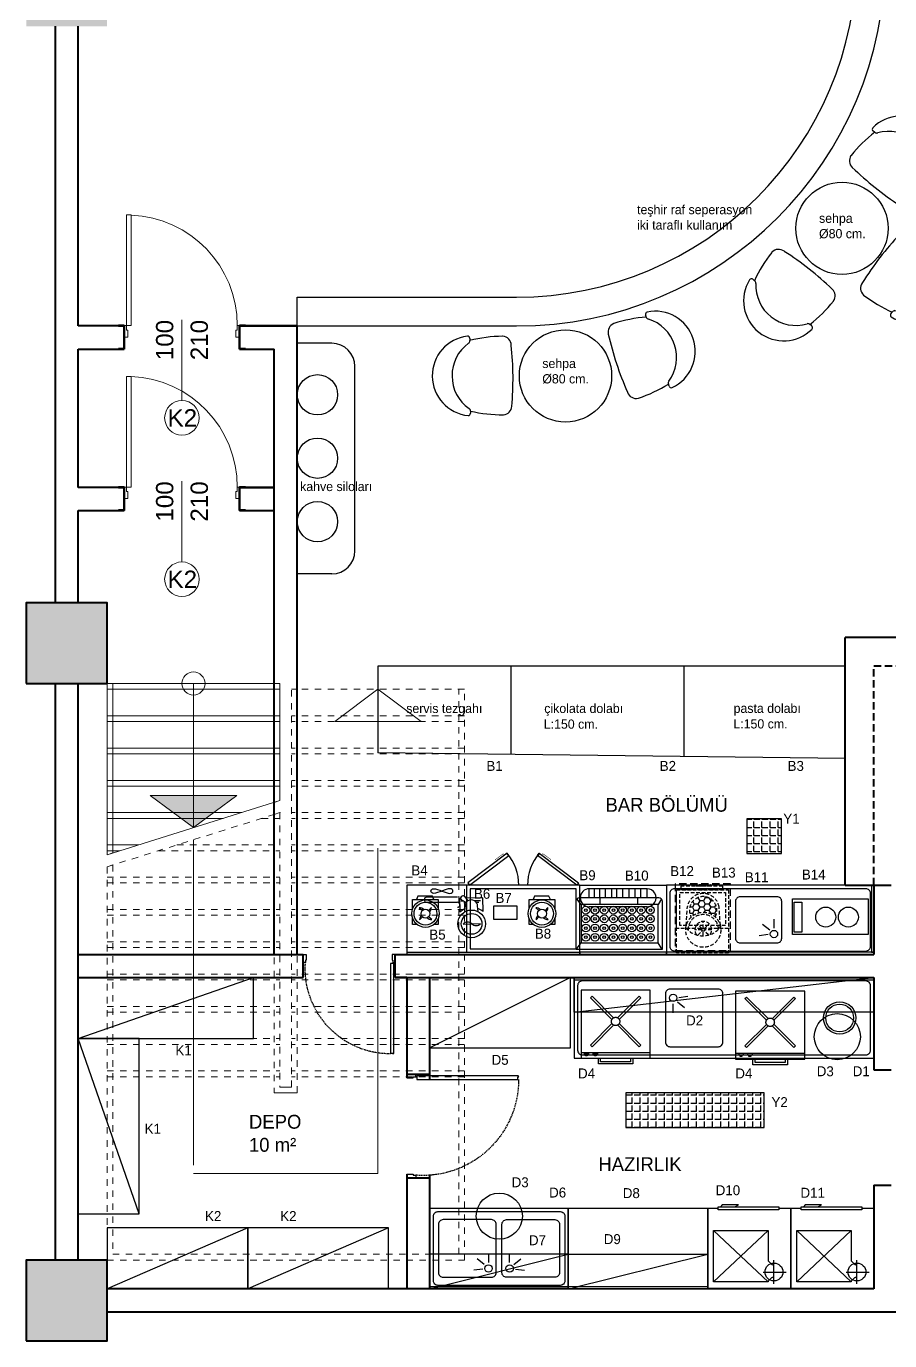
# Model space of a CAD drawing. Header units: millimetres. Extents: x 74484 to 75733, y -23294 to -20860.
# Drawn here: x 74484 to 75233, y -23294 to -22154 of the extents above; entities that cross this region are included whole.
import ezdxf
from ezdxf.enums import TextEntityAlignment as Align

# ---------------------------------------------------------------- set-up
doc = ezdxf.new("R2010")
doc.units = ezdxf.units.MM
for name, pattern in [('Dashed', [564.444447, 282.222223, -282.222223]), ('HIDDEN', [0.375, 0.25, -0.125]), ('tipC$0$HIDDEN2', [4.7625, 3.175, -1.5875])]:
    doc.linetypes.add(name, pattern=pattern)
for name, color, linetype in [('002 Çizgi', 7, 'Continuous'), ('ArchiCAD Door Markers', 7, 'Continuous'), ('ArchiCAD Doors', 7, 'Continuous'), ('CIHAZ', 2, 'Continuous'), ('S2000-002 Çizgi', 7, 'Continuous')]:
    doc.layers.add(name, color=color, linetype=linetype)
for name, color, linetype, lineweight in [('0_Pen_No__27', 7, 'Continuous', 50), ('1 bar dolap', 43, 'Continuous', 25), ('1 bar dolap-RefEdit0', 43, 'Continuous', 25), ('1 kapi', 243, 'Continuous', 25), ('ArchiCAD Door Markers_Pen_No__2', 8, 'Continuous', 15), ('ArchiCAD Door Markers_Pen_No__7', 7, 'Continuous', 35), ('ArchiCAD Doors_Pen_No__1', 7, 'Continuous', 13), ('ArchiCAD Doors_Pen_No__2', 8, 'Continuous', 15), ('ArchiCAD Doors_Pen_No__27', 7, 'Continuous', 50), ('d duvar', 175, 'Continuous', 40), ('d olcu ic mimari', 251, 'Continuous', 13), ('d tarama', 253, 'Continuous', 18), ('d tefriş', 133, 'Continuous', 30), ('d yazi', 155, 'Continuous', 13), ('MERDİVEN_Pen_No__1', 7, 'Continuous', 13), ('MERDİVEN_Pen_No__2', 8, 'Continuous', 15)]:
    doc.layers.add(name, color=color, linetype=linetype, lineweight=lineweight)
for name, color, linetype, lineweight, true_color in [('0_Pen_No__62', 7, 'Continuous', 20, 0xaaaaaa), ('ArchiCAD Door Markers_Pen_No__61', 7, 'Continuous', 20, 0x6a6a6a), ('MERDİVEN_Pen_No__102', 7, 'Continuous', 15, 0xcccccc)]:
    doc.layers.add(name, color=color, linetype=linetype, lineweight=lineweight, true_color=true_color)
doc.styles.add('GENERATED_STYLE_1', font='arial.ttf')
doc.styles.get("Standard").update_dxf_attribs({"font": 'GOTHIC.TTF'})
doc.styles.add('TAKSİM', font='GOTHIC.TTF', dxfattribs={"height": 20})

# ---------------------------------------------------------------- blocks, each defined once
blk = doc.blocks.new('D1 Metal 15_28')
at = {"layer": 'ArchiCAD Doors_Pen_No__1', "linetype": 'Continuous'}
for p, q in [((480, 960), (440, 960)), ((440, 960), (440, 0)), ((480, 0), (480, 960)), ((-550, 0), (-550, 5)), ((-550, 5), (-500, 5)), ((-500, 0), (-550, 0)), ((-500, 5), (-500, 0)), ((-480, 0), (-500, 0)), ((-500, 0), (-500, -100)), ((-480, -40), (-480, 0)), ((440, 0), (480, 0)), ((500, 0), (480, 0)), ((480, 0), (480, -40)), ((500, 5), (550, 5)), ((500, 0), (500, 5)), ((550, 0), (500, 0)), ((500, -100), (500, 0)), ((550, 5), (550, 0)), ((-500, -200), (-500, -100)), ((-500, -100), (-495, -100)), ((-500, -100), (-468, -100)), ((-495, -100), (-495, -200)), ((-468, -40), (-480, -40)), ((-468, -100), (-468, -40)), ((480, -40), (468, -40)), ((468, -40), (468, -100)), ((468, -100), (500, -100)), ((495, -200), (495, -100)), ((495, -100), (500, -100)), ((500, -100), (500, -200)), ((-550, -205), (-550, -200)), ((-550, -200), (-500, -200)), ((-500, -205), (-550, -205)), ((-495, -200), (-500, -200)), ((-500, -200), (-500, -205)), ((500, -200), (495, -200)), ((500, -200), (550, -200)), ((500, -205), (500, -200)), ((550, -205), (500, -205)), ((550, -200), (550, -205))]:
    blk.add_line(p, q, dxfattribs=at)
at = {"layer": 'ArchiCAD Doors_Pen_No__2', "linetype": 'Continuous'}
blk.add_arc((480, 0), 960, 92.388, 180, dxfattribs=at)
at = {"layer": 'ArchiCAD Doors_Pen_No__27', "linetype": 'Continuous'}
for p, q in [((-500, 0), (-550, 0)), ((-500, 0), (-500, -100)), ((500, 0), (500, -100)), ((500, 0), (550, 0)), ((-500, -100), (-500, -200)), ((500, -100), (500, -200)), ((-500, -200), (-550, -200)), ((500, -200), (550, -200))]:
    blk.add_line(p, q, dxfattribs=at)
blk = doc.blocks.new('D Marker 15_24')
at = {"layer": 'ArchiCAD Door Markers_Pen_No__2', "linetype": 'Continuous'}
for start, end in [(0, 180), (180, 0)]:
    blk.add_arc((0, 600), 150, start, end, dxfattribs=at)
at = {"layer": 'ArchiCAD Door Markers_Pen_No__61', "linetype": 'Continuous'}
blk.add_line((0, 450), (0, -250), dxfattribs=at)
at = {"layer": 'ArchiCAD Door Markers_Pen_No__7', "char_height": 150, "attachment_point": 7, "style": 'GENERATED_STYLE_1'}
for s, insert, rotation in [('{K2}', (125, 675), 180), ('{210}', (-227, 100), 270), ('{100}', (73, 100), 270)]:
    blk.add_mtext(s, dxfattribs=dict(at, insert=insert, rotation=rotation))
blk = doc.blocks.new('D Marker 15_201')
at = {"layer": 'ArchiCAD Door Markers_Pen_No__2', "linetype": 'Continuous'}
for start, end in [(0, 180), (180, 0)]:
    blk.add_arc((0, 600), 150, start, end, dxfattribs=at)
at = {"layer": 'ArchiCAD Door Markers_Pen_No__61', "linetype": 'Continuous'}
blk.add_line((0, 450), (0, -250), dxfattribs=at)
at = {"layer": 'ArchiCAD Door Markers_Pen_No__7', "char_height": 150, "attachment_point": 7, "style": 'GENERATED_STYLE_1'}
for s, insert, rotation in [('{K2}', (125, 675), 180), ('{210}', (-227, 100), 270), ('{100}', (73, 100), 270)]:
    blk.add_mtext(s, dxfattribs=dict(at, insert=insert, rotation=rotation))
blk = doc.blocks.new('cay.mak.')
at = {"layer": '1 bar dolap'}
for points in [[(24676.1, 16471.6), (24741.9, 16471.6), (24741.9, 16440.8), (24676.1, 16440.8)], [(24733.6, 16469.7), (24740.4, 16469.7), (24740.4, 16443.6), (24733.6, 16443.6)]]:
    blk.add_lwpolyline(points, close=True, dxfattribs=at)
for centre in [(24693.4, 16456.6), (24713, 16456.6)]:
    blk.add_circle(centre, 8.67, dxfattribs=at)
blk = doc.blocks.new('esp.mak.')
at = {"layer": '1 bar dolap'}
for p, q in [((24612.3, 16476.2), (24615.9, 16470.3)), ((24687, 16476.2), (24682.7, 16470.3)), ((24625.4, 16439.1), (24675.6, 16439.1)), ((24613, 16432.3), (24615.9, 16437.1)), ((24625.3, 16431.2), (24625.3, 16423.5)), ((24630.8, 16431.2), (24630.8, 16423.5)), ((24635.7, 16431.2), (24635.7, 16423.5)), ((24641.1, 16431.1), (24641.1, 16423.5)), ((24646.6, 16431.2), (24646.6, 16423.5)), ((24651.6, 16431.2), (24651.6, 16423.5)), ((24656.1, 16431.2), (24656.1, 16423.5)), ((24661.6, 16431.1), (24661.6, 16423.4)), ((24666.3, 16431.1), (24666.3, 16423.4)), ((24671.1, 16431.1), (24671.1, 16423.5)), ((24675.7, 16431.1), (24675.7, 16423.4)), ((24682.7, 16437.1), (24686.3, 16432.2)), ((24625.4, 16423.5), (24675.6, 16423.5))]:
    blk.add_line(p, q, dxfattribs=at)
blk.add_lwpolyline([(24612.3, 16476.2), (24687, 16476.2), (24687, 16434.2, -0.414214), (24684, 16431.2), (24615.3, 16431.2, -0.414214), (24612.3, 16434.2)], format="xyb", close=True, dxfattribs=at)
blk.add_lwpolyline([(24615.9, 16437.1), (24682.7, 16437.1), (24682.7, 16470.3), (24615.9, 16470.3)], close=True, dxfattribs=at)
at = {"layer": '1 bar dolap', "const_width": 1}
for points in [[(24633.6, 16437), (24633.6, 16431.2)], [(24666.3, 16437.1), (24666.3, 16431.3)]]:
    blk.add_lwpolyline(points, dxfattribs=at)
at = {"layer": '1 bar dolap'}
for centre, radius in [((24622.6, 16465.6), 3.39), ((24622.6, 16465.6), 1.17), ((24630.6, 16465.6), 3.39), ((24630.6, 16465.6), 1.17), ((24638.6, 16465.6), 3.39), ((24638.6, 16465.6), 1.17), ((24646.6, 16465.6), 3.39), ((24646.6, 16465.6), 1.17), ((24654.6, 16465.6), 3.39), ((24654.6, 16465.6), 1.17), ((24662.6, 16465.6), 3.39), ((24662.6, 16465.6), 1.17), ((24670.6, 16465.6), 3.39), ((24670.6, 16465.6), 1.17), ((24678.6, 16465.6), 3.39), ((24678.6, 16465.6), 1.17), ((24622.6, 16457.6), 3.39), ((24622.6, 16449.6), 3.39), ((24622.6, 16457.6), 1.17), ((24622.6, 16449.6), 1.17), ((24630.6, 16457.6), 3.39), ((24630.6, 16449.6), 3.39), ((24630.6, 16457.6), 1.17), ((24630.6, 16449.6), 1.17), ((24638.6, 16457.6), 3.39), ((24638.6, 16449.6), 3.39), ((24638.6, 16457.6), 1.17), ((24638.6, 16449.6), 1.17), ((24646.6, 16457.6), 3.39), ((24646.6, 16449.6), 3.39), ((24646.6, 16457.6), 1.17), ((24646.6, 16449.6), 1.17), ((24654.6, 16457.6), 3.39), ((24654.6, 16449.6), 3.39), ((24654.6, 16457.6), 1.17), ((24654.6, 16449.6), 1.17), ((24662.6, 16457.6), 3.39), ((24662.6, 16449.6), 3.39), ((24662.6, 16457.6), 1.17), ((24662.6, 16449.6), 1.17), ((24670.6, 16457.6), 3.39), ((24670.6, 16449.6), 3.39), ((24670.6, 16457.6), 1.17), ((24670.6, 16449.6), 1.17), ((24678.6, 16457.6), 3.39), ((24678.6, 16449.6), 3.39), ((24678.6, 16457.6), 1.17), ((24678.6, 16449.6), 1.17), ((24622.6, 16442.1), 3.39), ((24622.6, 16442.1), 1.17), ((24630.6, 16442.1), 3.39), ((24630.6, 16442.1), 1.17), ((24638.6, 16442.1), 3.39), ((24638.6, 16442.1), 1.17), ((24646.6, 16442.1), 3.39), ((24646.6, 16442.1), 1.17), ((24654.6, 16442.1), 3.39), ((24654.6, 16442.1), 1.17), ((24662.6, 16442.1), 3.39), ((24662.6, 16442.1), 1.17), ((24670.6, 16442.1), 3.39), ((24670.6, 16442.1), 1.17), ((24678.6, 16442.1), 3.39), ((24678.6, 16442.1), 1.17)]:
    blk.add_circle(centre, radius, dxfattribs=at)
for centre, start, end in [((24625.4, 16431.3), 89.9798, 269.9798), ((24675.6, 16431.3), 270.0202, 90.0202)]:
    blk.add_arc(centre, 7.78, start, end, dxfattribs=at)
blk = doc.blocks.new('buzmak')
at = {"layer": '1 bar dolap', "linetype": 'tipC$0$HIDDEN2'}
h = blk.add_hatch(dxfattribs=at)
h.set_pattern_fill('HONEY', color=256, angle=1e-14)
h.paths.add_polyline_path([(24823.5, 16457.7, -0.396659), (24802.6, 16457.5, 1.695821)])
for p, q in [((24808.4, 16473.2), (24812.1, 16469.5)), ((24813, 16473.9), (24813, 16469.9)), ((24817.8, 16473.4), (24813.9, 16469.5)), ((24798.2, 16464.9), (24799.3, 16448.8)), ((24805.7, 16468.7), (24811.7, 16468.7)), ((24812.1, 16467.8), (24807.8, 16463.6)), ((24813, 16467.4), (24813, 16461.4)), ((24813.9, 16467.8), (24818.1, 16463.6)), ((24814.2, 16468.7), (24820.2, 16468.7)), ((24827.7, 16464.9), (24826.8, 16448.4))]:
    blk.add_line(p, q, dxfattribs=at)
for points in [[(24791, 16488.7), (24836.2, 16488.7), (24836.2, 16434), (24791, 16434)], [(24791.1, 16467.6), (24836.2, 16467.6), (24836.2, 16434), (24791.1, 16434)], [(24793.8, 16464.9), (24833.4, 16464.9), (24833.4, 16436.5), (24793.8, 16436.5)], [(24796.1, 16430.9), (24832.6, 16430.9), (24832.6, 16433.9), (24796.1, 16433.9)], [(24806.8, 16430.8), (24821.4, 16430.8), (24821.4, 16429.3), (24806.8, 16429.3)]]:
    blk.add_lwpolyline(points, close=True, dxfattribs=at)
for radius in [15.2, 1.24]:
    blk.add_circle((24813, 16468.7), radius, dxfattribs=at)
for centre, radius, start, end in [((24813.4, 16454.9), 19, 39.3466, 144.3997), ((24813, 16468.7), 7.24, 145.6967, 38.0496), ((24813, 16468.7), 13.2, 182.6537, 1.0925), ((24813.1, 16451.8), 11.9, 151.4409, 29.332), ((24813.1, 16451.2), 14, 190.1212, 348.3046)]:
    blk.add_arc(centre, radius, start, end, dxfattribs=at)
blk = doc.blocks.new('*U8')
at = {"layer": 'd tefriş'}
blk.add_lwpolyline([(-2, 1.2), (0.7, -1.2)], dxfattribs=at)
blk.add_arc((-1.7, -3.9), 5.07, 44.2712, 93.2638, dxfattribs=at)
blk = doc.blocks.new('*U9')
at = {"layer": '1 bar dolap', "color": 0, "linetype": 'ByBlock', "lineweight": -2}
blk.add_blockref('*U8', (25674.9, 16732.1), dxfattribs=at)
for p, rotation in [((25674.4, 16724.8), 90.00000000000007), ((25681.7, 16724.3), 180), ((25682.2, 16731.6), 270)]:
    blk.add_blockref('*U8', p, dxfattribs=dict(at, rotation=rotation))
blk = doc.blocks.new('blendr')
at = {"layer": '1 bar dolap'}
for p, q in [((24805.8, 16715.8), (24807, 16712.9)), ((24807, 16712.9), (24819.7, 16712.9)), ((24819.7, 16712.9), (24820.8, 16715.8))]:
    blk.add_line(p, q, dxfattribs=at)
for points in [[(24802, 16732.4), (24802, 16737.5), (24805.7, 16737.5)], [(24820.5, 16737.5), (24824.3, 16737.5), (24824.3, 16732.3)], [(24824.3, 16724.1), (24824.3, 16715.8), (24802, 16715.8), (24802, 16724)]]:
    blk.add_lwpolyline(points, dxfattribs=at)
for radius in [11.9, 9.89, 3.89]:
    blk.add_circle((24813.1, 16728.2), radius, dxfattribs=at)
blk.add_blockref('*U9', (-865.2, 0), dxfattribs=at)
blk = doc.blocks.new('espresso')
at = {"layer": '1 bar dolap'}
for p, q in [((24528.8, 16445), (24513.9, 16445)), ((24515.6, 16434.5), (24516, 16429.9)), ((24527.2, 16434.4), (24526.9, 16430)), ((24513.3, 16425.1), (24518.5, 16425.1)), ((24514.9, 16426.6), (24517, 16426.6)), ((24524.2, 16425), (24526.9, 16421.3)), ((24525.9, 16426.6), (24527.9, 16426.6)), ((24525.9, 16426.5), (24529.6, 16424.4)), ((24528.4, 16425.1), (24530.3, 16425.1))]:
    blk.add_line(p, q, dxfattribs=at)
for points in [[(24511.4, 16434.6), (24511.4, 16422.7), (24525.9, 16422.7)], [(24530.6, 16422.7), (24531.4, 16422.7), (24531.4, 16434.7)]]:
    blk.add_lwpolyline(points, dxfattribs=at)
for radius in [12, 9]:
    blk.add_circle((24521.5, 16445), radius, dxfattribs=at)
for centre, radius, start, end in [((24517.6, 16441.3), 5.27, 44.7376, 135.235), ((24525.1, 16448.7), 5.27, 224.7376, 315.235), ((24521.3, 16446.4), 15.5, 229.9777, 249.1358), ((24521.4, 16429.7), 5.47, 177.8652, 3.077), ((24521.3, 16446.4), 15.5, 291.8065, 310.7726), ((24528.5, 16422.7), 2.09, 220.9339, 56.1102)]:
    blk.add_arc(centre, radius, start, end, dxfattribs=at)
blk = doc.blocks.new('3- kapi 1001')
blk.add_lwpolyline([(-6, 11), (-6, 122.2), (-3, 122.2), (-3, 123.2), (-2, 122.7), (-2, 11)], close=True)
at = {"linetype": 'Continuous'}
for points in [[(-114.3, 0), (-110.3, 0), (-110.3, 7), (-111.3, 7), (-111.3, 10), (-114.3, 10)], [(0, 0), (-4, 0), (-4, 7), (-3, 7), (-3, 10), (0, 10)]]:
    blk.add_lwpolyline(points, close=True, dxfattribs=at)
blk.add_circle((-2.5, 10.5), 0.5)
at = {"color": 252, "linetype": 'HIDDEN', "ltscale": 5}
blk.add_arc((-6.1, 17.6), 105.5, 89.9388, 184.1554, dxfattribs=at)
blk = doc.blocks.new('BYRYY6Y')
at = {"layer": 'MERDİVEN_Pen_No__102', "linetype": 'Continuous'}
blk.add_hatch(color=256, dxfattribs=at).paths.add_polyline_path([(73629.1, -22849.1), (73591.6, -22821.1), (73666.6, -22821.1)], flags=0)
at = {"layer": '0_Pen_No__62', "linetype": 'Dashed', "ltscale": 0.02}
for p, q in [((73714.1, -23074.1), (73714.1, -22729.1)), ((73864.1, -22729.1), (73714.1, -22729.1)), ((73714.1, -23074.1), (73714.1, -22729.1)), ((73719.1, -23079.1), (73719.1, -22729.1)), ((73864.1, -22729.1), (73859.1, -22729.1)), ((73859.1, -23219.1), (73859.1, -22729.1)), ((73864.1, -23224.1), (73864.1, -22729.1)), ((73864.1, -23224.1), (73864.1, -22729.1)), ((73864.1, -22752.1), (73714.1, -22752.1)), ((73864.1, -22757.1), (73714.1, -22757.1)), ((73864.1, -22780.1), (73714.1, -22780.1)), ((73864.1, -22785.1), (73714.1, -22785.1)), ((73864.1, -22808.1), (73714.1, -22808.1)), ((73864.1, -22813.1), (73714.1, -22813.1)), ((73554.1, -22883.1), (73704.1, -22836.1)), ((73688.1, -22841.1), (73704.1, -22841.1)), ((73699.1, -22837.7), (73699.1, -23079.1)), ((73704.1, -22836.1), (73704.1, -23074.1)), ((73704.1, -22836.1), (73704.1, -23074.1)), ((73864.1, -22836.1), (73714.1, -22836.1)), ((73864.1, -22841.1), (73714.1, -22841.1)), ((73614.7, -22864.1), (73704.1, -22864.1)), ((73864.1, -22864.1), (73714.1, -22864.1)), ((73598.8, -22869.1), (73704.1, -22869.1)), ((73864.1, -22869.1), (73714.1, -22869.1)), ((73554.1, -22883.1), (73554.1, -23224.1)), ((73554.1, -22883.1), (73554.1, -23224.1)), ((73559.1, -22881.5), (73559.1, -23219.1)), ((73554.1, -22892.1), (73704.1, -22892.1)), ((73554.1, -22897.1), (73704.1, -22897.1)), ((73864.1, -22892.1), (73714.1, -22892.1)), ((73864.1, -22897.1), (73714.1, -22897.1)), ((73554.1, -22920.1), (73704.1, -22920.1)), ((73554.1, -22925.1), (73704.1, -22925.1)), ((73864.1, -22920.1), (73714.1, -22920.1)), ((73864.1, -22925.1), (73714.1, -22925.1)), ((73554.1, -22948.1), (73704.1, -22948.1)), ((73864.1, -22948.1), (73714.1, -22948.1)), ((73554.1, -22953.1), (73704.1, -22953.1)), ((73864.1, -22953.1), (73714.1, -22953.1)), ((73554.1, -22976.1), (73704.1, -22976.1)), ((73554.1, -22981.1), (73704.1, -22981.1)), ((73864.1, -22976.1), (73714.1, -22976.1)), ((73864.1, -22981.1), (73714.1, -22981.1)), ((73554.1, -23004.1), (73704.1, -23004.1)), ((73864.1, -23004.1), (73714.1, -23004.1)), ((73554.1, -23009.1), (73704.1, -23009.1)), ((73864.1, -23009.1), (73714.1, -23009.1)), ((73554.1, -23032.1), (73704.1, -23032.1)), ((73554.1, -23037.1), (73704.1, -23037.1)), ((73864.1, -23032.1), (73714.1, -23032.1)), ((73864.1, -23037.1), (73714.1, -23037.1)), ((73554.1, -23060.1), (73704.1, -23060.1)), ((73864.1, -23060.1), (73714.1, -23060.1)), ((73554.1, -23065.1), (73704.1, -23065.1)), ((73864.1, -23065.1), (73714.1, -23065.1)), ((73559.1, -23219.1), (73859.1, -23219.1)), ((73554.1, -23224.1), (73864.1, -23224.1)), ((73554.1, -23224.1), (73864.1, -23224.1))]:
    blk.add_line(p, q, dxfattribs=at)
at = {"layer": 'MERDİVEN_Pen_No__1', "linetype": 'Continuous'}
for p, q in [((73554.1, -22724.1), (73554.1, -22872.6)), ((73554.1, -22724.1), (73704.1, -22724.1)), ((73554.1, -22724.1), (73704.1, -22724.1)), ((73554.1, -22724.1), (73554.1, -22872.6)), ((73559.1, -22724.1), (73554.1, -22724.1)), ((73559.1, -22724.1), (73559.1, -22871)), ((73629.1, -22724.1), (73629.1, -22849.1)), ((73699.1, -22724.1), (73699.1, -22827.2)), ((73704.1, -22724.1), (73699.1, -22724.1)), ((73704.1, -22724.1), (73704.1, -22825.6)), ((73704.1, -22724.1), (73704.1, -22825.6)), ((73554.1, -22752.1), (73704.1, -22752.1)), ((73554.1, -22780.1), (73704.1, -22780.1)), ((73554.1, -22808.1), (73704.1, -22808.1)), ((73629.1, -22849.1), (73591.6, -22821.1)), ((73666.6, -22821.1), (73591.6, -22821.1)), ((73629.1, -22849.1), (73666.6, -22821.1)), ((73554.1, -22872.6), (73704.1, -22825.6)), ((73699.1, -22827.2), (73704.1, -22825.6)), ((73554.1, -22836.1), (73670.7, -22836.1)), ((73554.1, -22864.1), (73581.3, -22864.1)), ((73554.1, -22872.6), (73559.1, -22871))]:
    blk.add_line(p, q, dxfattribs=at)
at = {"layer": 'MERDİVEN_Pen_No__1', "linetype": 'Dashed'}
for p, q in [((73789.1, -22729.1), (73751.6, -22757.1)), ((73789.1, -23149.1), (73789.1, -22729.1)), ((73789.1, -22729.1), (73826.6, -22757.1)), ((73751.6, -22757.1), (73826.6, -22757.1)), ((73629.1, -22859.6), (73629.1, -23149.1)), ((73629.1, -23149.1), (73789.1, -23149.1))]:
    blk.add_line(p, q, dxfattribs=at)
at = {"layer": 'MERDİVEN_Pen_No__1', "linetype": 'Continuous', "extrusion": (0, 0, -1)}
blk.add_ellipse((73629.1, -22724.1), major_axis=(-7.07, 7.07), ratio=1, start_param=2.356194490191964, end_param=8.63937979737155, dxfattribs=at)
at = {"layer": 'MERDİVEN_Pen_No__2', "linetype": 'Dashed'}
for p, q in [((73554.1, -22729.1), (73704.1, -22729.1)), ((73719.1, -22729.1), (73714.1, -22729.1)), ((73554.1, -22757.1), (73704.1, -22757.1)), ((73554.1, -22785.1), (73704.1, -22785.1)), ((73554.1, -22813.1), (73704.1, -22813.1)), ((73554.1, -22841.1), (73654.7, -22841.1)), ((73704.1, -22836.1), (73699.1, -22837.7)), ((73554.1, -22869.1), (73565.3, -22869.1)), ((73559.1, -22881.5), (73554.1, -22883.1)), ((73699.1, -23079.1), (73719.1, -23079.1)), ((73704.1, -23074.1), (73714.1, -23074.1)), ((73704.1, -23074.1), (73714.1, -23074.1))]:
    blk.add_line(p, q, dxfattribs=at)
blk.add_point((73704.1, -22836.1), dxfattribs=at)
blk = doc.blocks.new('BBB')
for p, q in [((-343, 392), (-343, 392)), ((-342, 392), (-342, 392)), ((-312, 372), (-322, 372)), ((-304, 372), (-312, 372)), ((327, 372), (308, 372))]:
    blk.add_line(p, q)
for centre, radius, start, end in [((2, 353), 347, 6.5329, 173.4671), ((0, 184), 345, 89.716, 144.6382), ((3, 183), 346, 35.4599, 90.2892), ((-322, 392), 20, 180, 270), ((936, 75), 1275, 166.5012, 179.4845), ((-304, 402), 30, 270, 320.9562), ((308, 402), 30, 219.0438, 270), ((-932, 78), 1275, 0.3898, 13.3764), ((327, 392), 20, 270, 0), ((-259, 92), 80, 184.5141, 264.8151), ((0, 2783), 2783, 264.5044, 275.4248), ((263, 92), 80, 270, 355.4859)]:
    blk.add_arc(centre, radius, start, end)
blk = doc.blocks.new('A$C521B02A0')
at = {"layer": 'S2000-002 Çizgi'}
blk.add_line((6.6, 10), (10.6, 10), dxfattribs=at)
for points in [[(0, 64), (0, 10), (60, 10), (60, 64)], [(0, 64), (0, 5), (60, 5), (60, 64)], [(3, 10), (6.6, 10), (6.6, 8.5), (3, 8.5)], [(4, 8.5), (5.4, 8.5), (5.4, 7.1), (4, 7.1)], [(10.6, 10), (14.3, 10), (14.3, 8.5), (10.6, 8.5)], [(11.6, 8.5), (13.1, 8.5), (13.1, 7.1), (11.6, 7.1)], [(45, 0), (15, 0), (15, 5), (45, 5)], [(43, 2), (17, 2), (17, 5), (43, 5)]]:
    blk.add_lwpolyline(points, close=True, dxfattribs=at)
at = {"layer": 'S2000-002 Çizgi', "linetype": 'Dashed'}
for points in [[(8.1, 57.4), (9.5, 58.8)], [(8.1, 57.4), (26.8, 38.7)], [(9.5, 58.8), (28.2, 40.1)], [(31.9, 40.2), (50.5, 58.8)], [(33.3, 38.8), (51.9, 57.4)], [(50.5, 58.8), (51.9, 57.4)], [(26.7, 35.1), (8.1, 16.4)], [(33.2, 35.2), (51.9, 16.4)], [(28.1, 33.6), (9.5, 15)], [(31.8, 33.7), (50.5, 15)], [(9.5, 15), (8.1, 16.4)], [(50.5, 15), (51.9, 16.4)]]:
    blk.add_lwpolyline(points, dxfattribs=at)
blk.add_circle((30, 36.9), 3.63, dxfattribs=at)
blk = doc.blocks.new('A$C5B5611F4')
at = {"layer": 'CIHAZ', "color": 1}
for p, q in [((14.7, 68.5), (14.7, 47.9)), ((24.1, 58.2), (4, 58.2))]:
    blk.add_line(p, q, dxfattribs=at)
at = {"layer": 'CIHAZ', "color": 5, "linetype": 'Dashed'}
for p, q in [((19.8, 66.7), (67, 22.3)), ((67, 66.7), (19.8, 22.3))]:
    blk.add_line(p, q, dxfattribs=at)
at = {"layer": 'CIHAZ', "color": 5}
for points in [[(63.2, 1.8), (10.4, 1.8), (10.4, 4.3), (63.2, 4.3)], [(61.2, 1.8), (48.6, 1.8), (45.6, 0), (59.6, 0)]]:
    blk.add_lwpolyline(points, close=True, dxfattribs=at)
at = {"layer": 'CIHAZ', "color": 1}
blk.add_circle((14.7, 58.2), 7.76, dxfattribs=at)
at = {"layer": 'S2000-002 Çizgi', "linetype": 'Dashed'}
for p, q in [((19.8, 66.7), (67, 66.7)), ((67, 66.7), (67, 22.3)), ((19.8, 22.3), (19.8, 48.1)), ((67, 22.3), (19.8, 22.3))]:
    blk.add_line(p, q, dxfattribs=at)
at = {"layer": 'S2000-002 Çizgi'}
blk.add_lwpolyline([(10.4, 2.8), (0, 2.8), (0, 72.8), (72, 72.8), (72, 2.8), (63.2, 2.8)], dxfattribs=at)
at = {"layer": 'S2000-002 Çizgi', "linetype": 'Dashed'}
for centre, radius, start, end in [((11.6, 71.2), 9.4, 291.2079, 330.9566), ((11, 43), 10.2, 29.6907, 66.7752)]:
    blk.add_arc(centre, radius, start, end, dxfattribs=at)
blk = doc.blocks.new('A$C32DC0840')
at = {"layer": 'S2000-002 Çizgi'}
for p, q in [((45.8, 52.8), (38, 53.9)), ((47.1, 49), (41, 43.9)), ((51, 47.3), (51, 39.4)), ((69, 47.3), (69, 39.4)), ((72.9, 49), (79, 43.9)), ((74.2, 52.8), (82, 53.9))]:
    blk.add_line(p, q, dxfattribs=at)
for points in [[(120, 0), (0, 0), (0, 70), (120, 70)], [(120, 68), (0, 68), (0, 70), (120, 70)]]:
    blk.add_lwpolyline(points, close=True, dxfattribs=at)
for points in [[(113, 3), (7, 3, -0.414214), (3, 7), (3, 63, -0.414214), (7, 67), (113, 67, -0.414214), (117, 63), (117, 7, -0.414214)], [(53.5, 10), (11.5, 10, -0.414214), (7.5, 14), (7.5, 56, -0.414214), (11.5, 60), (53.5, 60, -0.414214), (57.5, 56), (57.5, 14, -0.414214)], [(66.5, 10), (108.5, 10, 0.414214), (112.5, 14), (112.5, 56, 0.414214), (108.5, 60), (66.5, 60, 0.414214), (62.5, 56), (62.5, 14, 0.414214)]]:
    blk.add_lwpolyline(points, format="xyb", close=True, dxfattribs=at)
for centre in [(50.8, 52.3), (69.2, 52.3)]:
    blk.add_circle(centre, 3.19, dxfattribs=at)
blk = doc.blocks.new('A$C35C62F14')
at = {"layer": '002 Çizgi', "color": 7}
for p, q in [((2, 150), (2, 0)), ((45.3, 132.7), (45.3, 106)), ((49.7, 106), (49.7, 132.7)), ((53, 126.6), (53.1, 127.7)), ((53.1, 125.1), (53, 126.6)), ((53.1, 127.7), (53.6, 128.5)), ((53.6, 128.5), (54.2, 129)), ((54.2, 129), (55, 129.2)), ((55, 129.2), (55.7, 129)), ((55.7, 129), (56.3, 128.5)), ((56.3, 128.5), (56.8, 127.7)), ((56.8, 127.7), (57, 126.6)), ((57, 126.6), (56.8, 125.1)), ((53.1, 114.1), (53, 112.6)), ((53.6, 123.4), (53.1, 125.1)), ((53.6, 115.8), (53.1, 114.1)), ((54.2, 121.5), (53.6, 123.4)), ((54.2, 117.6), (53.6, 115.8)), ((55, 119.6), (54.2, 121.5)), ((55, 119.6), (54.2, 117.6)), ((55.7, 121.5), (55, 119.6)), ((55.7, 117.6), (55, 119.6)), ((56.3, 123.4), (55.7, 121.5)), ((56.3, 115.8), (55.7, 117.6)), ((56.8, 125.1), (56.3, 123.4)), ((56.8, 114.1), (56.3, 115.8)), ((57, 112.6), (56.8, 114.1)), ((53, 112.6), (53.1, 111.5)), ((53.1, 111.5), (53.6, 110.7)), ((53.6, 110.7), (54.2, 110.2)), ((54.2, 110.2), (55, 110)), ((55, 110), (55.7, 110.2)), ((55.7, 110.2), (56.3, 110.7)), ((56.3, 110.7), (56.8, 111.5)), ((56.8, 111.5), (57, 112.6))]:
    blk.add_line(p, q, dxfattribs=at)
for points in [[(60, 150), (0, 150), (0, 0), (60, 0)], [(87.8, 63), (62, 97.1), (60, 95.6), (85.8, 61.5)], [(87.8, 35.2), (62, 1.1), (60, 2.6), (85.8, 36.8)]]:
    blk.add_lwpolyline(points, close=True, dxfattribs=at)
blk.add_lwpolyline([(2, 98), (60, 98)], dxfattribs=at)
at = {"layer": '002 Çizgi', "color": 7, "linetype": 'Dashed'}
blk.add_lwpolyline([(5, 95), (5, 3), (57, 3), (57, 95)], close=True, dxfattribs=at)
at = {"layer": '002 Çizgi', "color": 7, "const_width": 0.427}
for points in [[(86.1, 65.3), (87.4, 66.3), (83.2, 71.9), (82.1, 73.4)], [(86.1, 33), (87.4, 32), (83.2, 26.3), (82.1, 24.9)]]:
    blk.add_lwpolyline(points, dxfattribs=at)
at = {"layer": '002 Çizgi', "color": 7}
for centre, radius, start, end in [((47.5, 132.7), 2.17, 0, 180), ((43.1, 106), 2.17, 180, 0), ((60, 95.6), 42.7, 270, 310.5092), ((60, 2.6), 42.7, 49.4908, 90)]:
    blk.add_arc(centre, radius, start, end, dxfattribs=at)
blk = doc.blocks.new('A$C77BB1137')
at = {"layer": 'S2000-002 Çizgi'}
for p, q in [((89.6, 21), (83.5, 26.1)), ((93.5, 22.7), (93.5, 30.6)), ((88.3, 17.2), (80.5, 16.1))]:
    blk.add_line(p, q, dxfattribs=at)
for points in [[(180, 60), (0, 60), (0, 0), (180, 0)], [(180, 2), (0, 2), (0, 0), (180, 0)]]:
    blk.add_lwpolyline(points, close=True, dxfattribs=at)
for points in [[(173, 57), (7, 57, 0.414214), (3, 53), (3, 7, 0.414214), (7, 3), (173, 3, 0.414214), (177, 7), (177, 53, 0.414214)], [(96, 50), (64, 50, 0.414214), (60, 46), (60, 14, 0.414214), (64, 10), (96, 10, 0.414214), (100, 14), (100, 46, 0.414214)]]:
    blk.add_lwpolyline(points, format="xyb", close=True, dxfattribs=at)
blk.add_circle((93.3, 17.7), 3.19, dxfattribs=at)

msp = doc.modelspace()

# ---------------------------------------------------------------- hatches: boundary and pattern name
at = {"layer": 'd tarama'}
h = msp.add_hatch(color=256, dxfattribs=at)
h.dxf.hatch_style = 1
h.paths.add_polyline_path([(74539.1, -21155.9), (74499.1, -21155.9), (74499.1, -21498.9), (74539.1, -21498.9), (74539.1, -21449.2), (74539.1, -21449.2), (74539.1, -21444.2), (74539.1, -21429.2)])
h.paths.add_polyline_path([(75524.2, -21429.2), (75454.2, -21429.2), (75454.2, -21499.2), (75524.2, -21499.2)])
h.paths.add_polyline_path([(75524.2, -22084.1), (75454.2, -22084.1), (75454.2, -22154.1), (75524.2, -22154.1)])
h.paths.add_polyline_path([(74554.1, -22084.1), (74484.1, -22084.1), (74484.1, -22154.1), (74554.1, -22154.1)])
h.paths.add_polyline_path([(74554.1, -22654.1), (74484.1, -22654.1), (74484.1, -22724.1), (74554.1, -22724.1)])
h.paths.add_polyline_path([(75524.2, -22654.1), (75454.2, -22654.1), (75454.2, -22724.1), (75524.2, -22724.1)])
h.paths.add_polyline_path([(75524.2, -23224.1), (75454.2, -23224.1), (75454.2, -23294.1), (75524.2, -23294.1)])
h.paths.add_polyline_path([(74554.1, -23224.1), (74484.1, -23224.1), (74484.1, -23294.1), (74554.1, -23294.1)])
at = {"layer": 'S2000-002 Çizgi'}
h = msp.add_hatch(dxfattribs=at)
h.set_pattern_fill('ANGLE', color=256)
h.set_pattern_definition([(0, (173.063, -14.9215), (0, 6.985), [5.08, -1.905]), (90, (173.063, -14.9215), (-6.985, 4e-16), [5.08, -1.905])])
h.paths.add_polyline_path([(75109, -22841.6), (75109, -22871.6), (75139, -22871.6), (75139, -22841.6)])
h = msp.add_hatch(dxfattribs=at)
h.set_pattern_fill('ANGLE', color=256, angle=90)
h.set_pattern_definition([(90, (52147.5765, -98477.3376), (-6.985, 4e-16), [5.08, -1.905]), (180, (52147.5765, -98477.3376), (-9e-16, -6.985), [5.08, -1.905])])
h.paths.add_polyline_path([(75004.1, -23079.2), (75004.1, -23109.2), (75124.1, -23109.2), (75124.1, -23079.2)])

# ---------------------------------------------------------------- linework, layer by layer
at = {"layer": '0_Pen_No__27', "linetype": 'Continuous'}
for p, q in [((74569.1, -22414), (74564.1, -22414)), ((74569.1, -22414), (74569.1, -22424)), ((74669.1, -22414), (74669.1, -22424)), ((74569.1, -22434), (74564.1, -22434)), ((74569.1, -22424), (74569.1, -22434)), ((74669.1, -22424), (74669.1, -22434)), ((74569.1, -22554), (74564.1, -22554)), ((74569.1, -22554), (74569.1, -22564)), ((74669.1, -22554), (74669.1, -22564)), ((74569.1, -22564), (74569.1, -22574)), ((74669.1, -22564), (74669.1, -22574)), ((74569.1, -22574), (74564.1, -22574))]:
    msp.add_line(p, q, dxfattribs=at)
at = {"layer": '1 bar dolap'}
for p, q in [((74749.1, -22429), (74719.1, -22429)), ((74769.1, -22609), (74769.1, -22449)), ((74749.1, -22629), (74719.1, -22629)), ((75194.2, -22709.1), (75194.2, -22789.1))]:
    msp.add_line(p, q, dxfattribs=at)
msp.add_lwpolyline([(74909.6, -22928.8), (74889.6, -22928.8), (74889.6, -22916.8), (74909.6, -22916.8)], close=True, dxfattribs=at)
for centre in [(74736.6, -22473.7), (74736.6, -22528.7), (74736.6, -22583.7)]:
    msp.add_circle(centre, 17.5, dxfattribs=at)
for centre, start, end in [((74749.1, -22449), 0, 90), ((74749.1, -22609), 270, 0)]:
    msp.add_arc(centre, 20, start, end, dxfattribs=at)
at = {"layer": '1 bar dolap-RefEdit0', "linetype": 'tipC$0$HIDDEN2', "ltscale": 2}
msp.add_lwpolyline([(75094.7, -22955.8), (75094.7, -22897.8), (75046.7, -22897.8), (75046.7, -22955.8)], close=True, dxfattribs=at)
at = {"layer": 'd duvar'}
for p, q in [((74509.1, -22154.1), (74509.1, -22654.1)), ((74529.1, -22414), (74529.1, -22154.1)), ((74569.1, -22414), (74529.1, -22414)), ((74669.1, -22414), (74719.1, -22414)), ((74719.1, -22414), (74669.1, -22414)), ((74719.1, -22959.1), (74719.1, -22414)), ((74529.1, -22554), (74529.1, -22434)), ((74529.1, -22434), (74569.1, -22434)), ((74669.1, -22434), (74699.1, -22434)), ((74669.1, -22434), (74699.1, -22434)), ((74699.1, -22959.1), (74699.1, -22434)), ((74569.1, -22554), (74529.1, -22554)), ((74669.1, -22554), (74699.1, -22554)), ((74699.1, -22554), (74669.1, -22554)), ((74529.1, -22654.1), (74529.1, -22574)), ((74529.1, -22574), (74569.1, -22574)), ((74669.1, -22574), (74699.1, -22574)), ((74669.1, -22574), (74699.1, -22574)), ((75454.2, -22684.1), (75194.2, -22684.1)), ((75194.2, -22899.1), (75194.2, -22684.1)), ((74509.1, -22724.1), (74509.1, -23224.1)), ((74529.1, -23224.1), (74529.1, -22724.1)), ((75194.2, -22899.1), (75234.2, -22899.1)), ((75219.2, -22899.1), (75219.2, -22959.1)), ((74529.1, -22959.1), (74724.1, -22959.1)), ((74724.1, -22979.1), (74724.1, -22959.1)), ((74804.1, -22979.1), (74804.1, -22959.1)), ((74804.1, -22959.1), (74814.1, -22959.1)), ((74804.1, -22959.1), (75219.2, -22959.1)), ((74529.1, -22979.1), (74724.1, -22979.1)), ((74814.1, -22979.1), (74804.1, -22979.1)), ((74804.1, -22979.1), (75219.2, -22979.1)), ((74814.1, -22979.1), (74814.1, -23066)), ((74834.1, -23067.6), (74834.1, -22979.1)), ((75219.2, -22979.1), (75219.2, -23059.1)), ((75219.2, -23059.1), (75234.2, -23059.1)), ((75219.2, -23059.1), (75234.2, -23059.1)), ((74814.1, -23062.9), (74834.1, -23062.9)), ((74814.1, -23149.7), (74814.1, -23249.1)), ((74814.1, -23152.9), (74834.1, -23152.9)), ((74834.1, -23249.1), (74834.1, -23150.5)), ((75219.2, -23159.1), (75234.2, -23159.1)), ((75219.2, -23159.1), (75219.2, -23249.1)), ((75219.2, -23249.1), (74554.1, -23249.1)), ((74554.1, -23269.1), (75454.2, -23269.1))]:
    msp.add_line(p, q, dxfattribs=at)
at = {"layer": 'd duvar', "linetype": 'tipC$0$HIDDEN2', "ltscale": 2}
for p in [(75454.2, -22709.1), (75219.2, -22899.1)]:
    msp.add_line(p, (75219.2, -22709.1), dxfattribs=at)
at = {"layer": 'd duvar', "flags": 128}
for points in [[(74484.1, -22724.1), (74554.1, -22724.1), (74554.1, -22654.1), (74484.1, -22654.1)], [(74484.1, -23294.1), (74554.1, -23294.1), (74554.1, -23224.1), (74484.1, -23224.1)]]:
    msp.add_lwpolyline(points, close=True, dxfattribs=at)
at = {"layer": 'd olcu ic mimari'}
msp.add_lwpolyline([(74954.1, -23247.1), (75075.2, -23247.1), (75075.2, -23249.1), (74954.1, -23249.1)], close=True, dxfattribs=at)
at = {"layer": 'd tefriş'}
for p, q in [((74719.1, -22389), (74909.2, -22389)), ((74719.1, -22414), (74719.1, -22389)), ((74719.1, -22414), (74909.2, -22414))]:
    msp.add_line(p, q, dxfattribs=at)
for centre in [(75191.5, -22329.3), (74951.7, -22457.3)]:
    msp.add_circle(centre, 40, dxfattribs=at)
for radius in [320, 295]:
    msp.add_arc((74909.2, -22094), radius, 270, 0, dxfattribs=at)
at = {"layer": 'S2000-002 Çizgi'}
for p, q in [((75194.2, -22709.1), (74789.1, -22709.1)), ((74789.1, -22709.1), (74789.1, -22784.1)), ((74904.2, -22709.1), (74904.2, -22785.5)), ((75054.2, -22709.1), (75054.2, -22787.4)), ((75194.2, -22789.1), (74789.1, -22784.1)), ((74529.1, -23032.1), (74681.1, -22979.1)), ((74956.1, -22979.1), (74834.1, -23040.1)), ((74959.2, -23009.1), (75219.2, -22979.1)), ((75044.8, -23001.8), (75044.8, -23009.7)), ((75048.7, -23000.1), (75054.8, -23005.1)), ((75049.9, -22996.3), (75057.8, -22995.2)), ((74582.1, -23184.1), (74529.1, -23032.1)), ((74676.1, -23196.1), (74554.1, -23249.1)), ((74798.1, -23196.1), (74676.1, -23249.1)), ((74834.1, -23249.1), (74954.1, -23219.1)), ((74954.1, -23249.1), (75075.2, -23219.1))]:
    msp.add_line(p, q, dxfattribs=at)
for points in [[(75109, -22871.6), (75139, -22871.6), (75139, -22841.6), (75109, -22841.6)], [(74964.1, -22899.1), (75039.2, -22899.1), (75039.2, -22959.1), (74964.1, -22959.1)], [(75217.2, -22957.1), (75219.2, -22957.1), (75219.2, -22899.1), (75217.2, -22899.1)], [(75039.2, -22957.1), (74964.1, -22957.1), (74964.1, -22959.1), (75039.2, -22959.1)], [(74529.1, -23032.1), (74681.1, -23032.1), (74681.1, -22979.1), (74529.1, -22979.1)], [(74834.1, -23040.1), (74956.1, -23040.1), (74956.1, -22979.1), (74834.1, -22979.1)], [(74959.2, -23049.1), (75219.2, -23049.1), (75219.2, -22979.1), (74959.2, -22979.1)], [(74959.2, -22981.1), (75219.2, -22981.1), (75219.2, -22979.1), (74959.2, -22979.1)], [(74959.2, -22979.1), (75219.2, -22979.1), (75219.2, -23009.1), (74959.2, -23009.1)], [(74582.1, -23184.1), (74582.1, -23032.1), (74529.1, -23032.1), (74529.1, -23184.1)], [(75124.1, -23109.2), (75124.1, -23079.2), (75004.1, -23079.2), (75004.1, -23109.2)], [(74954.1, -23179.1), (75075.2, -23179.1), (75075.2, -23249.1), (74954.1, -23249.1)], [(74676.1, -23196.1), (74554.1, -23196.1), (74554.1, -23249.1), (74676.1, -23249.1)], [(74798.1, -23196.1), (74676.1, -23196.1), (74676.1, -23249.1), (74798.1, -23249.1)], [(74834.1, -23249.1), (74954.1, -23249.1), (74954.1, -23219.1), (74834.1, -23219.1)], [(74954.1, -23219.1), (75075.2, -23219.1), (75075.2, -23249.1), (74954.1, -23249.1)]]:
    msp.add_lwpolyline(points, close=True, dxfattribs=at)
for points in [[(74966.2, -23046.1), (75212.2, -23046.1, 0.414214), (75216.2, -23042.1), (75216.2, -22986.1, 0.414214), (75212.2, -22982.1), (74966.2, -22982.1, 0.414214), (74962.2, -22986.1), (74962.2, -23042.1, 0.414214)], [(75042.3, -23039.1), (75084.3, -23039.1, 0.414214), (75088.3, -23035.1), (75088.3, -22993.1, 0.414214), (75084.3, -22989.1), (75042.3, -22989.1, 0.414214), (75038.3, -22993.1), (75038.3, -23035.1, 0.414214)]]:
    msp.add_lwpolyline(points, format="xyb", close=True, dxfattribs=at)
for centre, radius in [((75045, -22996.8), 3.19), ((75189.5, -23014.2), 14), ((75189.5, -23014.2), 12), ((75187.4, -23030.4), 20), ((74894.3, -23186.1), 20)]:
    msp.add_circle(centre, radius, dxfattribs=at)

# ---------------------------------------------------------------- block references
at = {"layer": '1 bar dolap-RefEdit0', "rotation": 180}
msp.add_blockref('buzmak', (99884.2, -6469), dxfattribs=at)
at = {"layer": '1 kapi'}
for p, xscale, yscale, zscale, rotation in [((74804.1, -22959.1), -0.7000000008024599, 0.7000000008024599, 0.7000000008024599, 180), ((74814.1, -23062.9), -0.7875000000026132, 0.7875000000026132, 0.7875000000026132, 270)]:
    msp.add_blockref('3- kapi 1001', p, dxfattribs=dict(at, xscale=xscale, yscale=yscale, zscale=zscale, rotation=rotation))
at = {"layer": 'ArchiCAD Door Markers', "color": 251, "lineweight": 20, "true_color": 0x6a6a6a, "xscale": 0.1, "yscale": 0.1, "zscale": 0.1, "rotation": 180}
for name, p in [('D Marker 15_201', (74619.1, -22433.7)), ('D Marker 15_24', (74619.1, -22573.7))]:
    msp.add_blockref(name, p, dxfattribs=at)
at = {"layer": 'ArchiCAD Doors', "color": 21, "linetype": 'Continuous', "lineweight": 20, "true_color": 0xff9955, "xscale": -0.1, "yscale": 0.1, "zscale": 100}
for p in [(74619.1, -22413.7), (74619.1, -22553.7)]:
    msp.add_blockref('D1 Metal 15_28', p, dxfattribs=at)
at = {"layer": 'd olcu ic mimari', "rotation": 90}
msp.add_blockref('A$C35C62F14', (74964.1, -22959.1), dxfattribs=at)
at = {"layer": 'd olcu ic mimari'}
msp.add_blockref('A$C77BB1137', (75039.2, -22959.1), dxfattribs=at)
at = {"layer": 'd tarama'}
msp.add_blockref('BYRYY6Y', (1000, 0), dxfattribs=at)
at = {"layer": 'd tefriş', "extrusion": (0, 0, -1)}
for p, xscale, yscale, zscale, rotation in [((-75220.4, -22294.1), -0.1000000000000006, 0.1000000000000006, -0.1000000000000006, 38.65317998240248), ((-75224.3, -22354.8), -0.1000000000000006, 0.1000000000000006, -0.1000000000000006, 127.5985292231887), ((-75162.9, -22364.6), -0.1000000000000007, 0.1000000000000008, -0.1000000000000007, 218.2690294643083), ((-74996, -22446.8), -0.1000000000000005, 0.1000000000000006, -0.1000000000000005, 71.72010944132735), ((-74906.2, -22457.1), -0.1000000000000007, 0.1000000000000008, -0.1000000000000007, 269.4237750580315)]:
    msp.add_blockref('BBB', p, dxfattribs=dict(at, xscale=xscale, yscale=yscale, zscale=zscale, rotation=rotation))
at = {"layer": 'd tefriş'}
for name, p, rotation in [('esp.mak.', (99647.9, -6478.6), 180), ('blendr', (99643.4, -6195.5), 180), ('espresso', (99043.9, -5980.3), 181.1936321154884), ('blendr', (99744.4, -6195.5), 180), ('cay.mak.', (99890.4, -6470.1), 180)]:
    msp.add_blockref(name, p, dxfattribs=dict(at, rotation=rotation))
at = {"layer": 'S2000-002 Çizgi'}
for p in [(74965.2, -23054.1), (75099.2, -23054.8)]:
    msp.add_blockref('A$C521B02A0', p, dxfattribs=at)
at = {"layer": 'S2000-002 Çizgi', "rotation": 180}
for name, p in [('A$C32DC0840', (74954.1, -23179.1)), ('A$C5B5611F4', (75147.2, -23176.3)), ('A$C5B5611F4', (75219.2, -23176.3))]:
    msp.add_blockref(name, p, dxfattribs=at)

# ---------------------------------------------------------------- texts
at = {"style": 'TAKSİM'}
for s, p in [('B1', (74890.2, -22799.9)), ('B2', (75040.5, -22799.9)), ('B3', (75151.4, -22799.9)), ('Y1', (75147.7, -22845.7)), ('B4', (74825.1, -22890.5)), ('B9', (74970.8, -22894.7)), ('B10', (75013.5, -22895)), ('B12', (75052.8, -22891.1)), ('B13', (75089, -22892.4)), ('B11', (75117.5, -22896.4)), ('B14', (75167, -22894.1)), ('B6', (74879.4, -22910.8)), ('B7', (74898.1, -22914.4)), ('B8', (74932.2, -22945.4)), ('B5', (74840.7, -22946.2)), ('D2', (75063.7, -23020.6)), ('K1', (74620.5, -23046.6)), ('D5', (74895, -23054.8)), ('D4', (74970, -23066.6)), ('D4', (75106.4, -23066.6)), ('D3', (75177, -23064.7)), ('D1', (75208.2, -23064.7)), ('Y2', (75137.4, -23091.5)), ('K1', (74593.8, -23114.6)), ('D3', (74912.4, -23161)), ('D6', (74944.9, -23169.9)), ('D8', (75008.8, -23170.4)), ('D10', (75092.6, -23167.9)), ('D11', (75166.1, -23170.1)), ('K2', (74646.2, -23190.3)), ('K2', (74711.4, -23190.3)), ('D7', (74927.4, -23211.3)), ('D9', (74992.3, -23210.3))]:
    msp.add_text(s, height=8.64, dxfattribs=at).set_placement(p, align=Align.CENTER)
at = {"layer": 'd yazi'}
for s, height, p in [('servis tezgahı', 8, (74813.6, -22749.7)), ('çikolata dolabı', 8, (74933.3, -22749.7)), ('pasta dolabı', 8, (75097.5, -22749.6)), ('L:150 cm.', 8, (74932.9, -22763.3)), ('L:150 cm.', 8, (75097.3, -22763.1)), ('HAZIRLIK', 12, (74980.2, -23147))]:
    msp.add_text(s, height=height, dxfattribs=at).set_placement(p)
at = {"layer": 'd yazi', "attachment_point": 1}
for s, insert, char_height in [('teşhir raf seperasyon\\Piki taraflı kullanım', (75013.8, -22309.1), 8), ('sehpa\\PØ80 cm.', (75171.6, -22316.6), 8), ('sehpa\\PØ80 cm.', (74931.6, -22442.5), 8), ('kahve siloları', (74721.6, -22549.2), 8), ('BAR BÖLÜMÜ', (74986.4, -22823.3), 12), ('DEPO\\P10 m²', (74677.2, -23098.2), 12)]:
    msp.add_mtext_dynamic_manual_height_columns(s, width=112.385, gutter_width=12.5, heights=[0], dxfattribs=dict(at, insert=insert, char_height=char_height))

doc.saveas('drawing.dxf')
